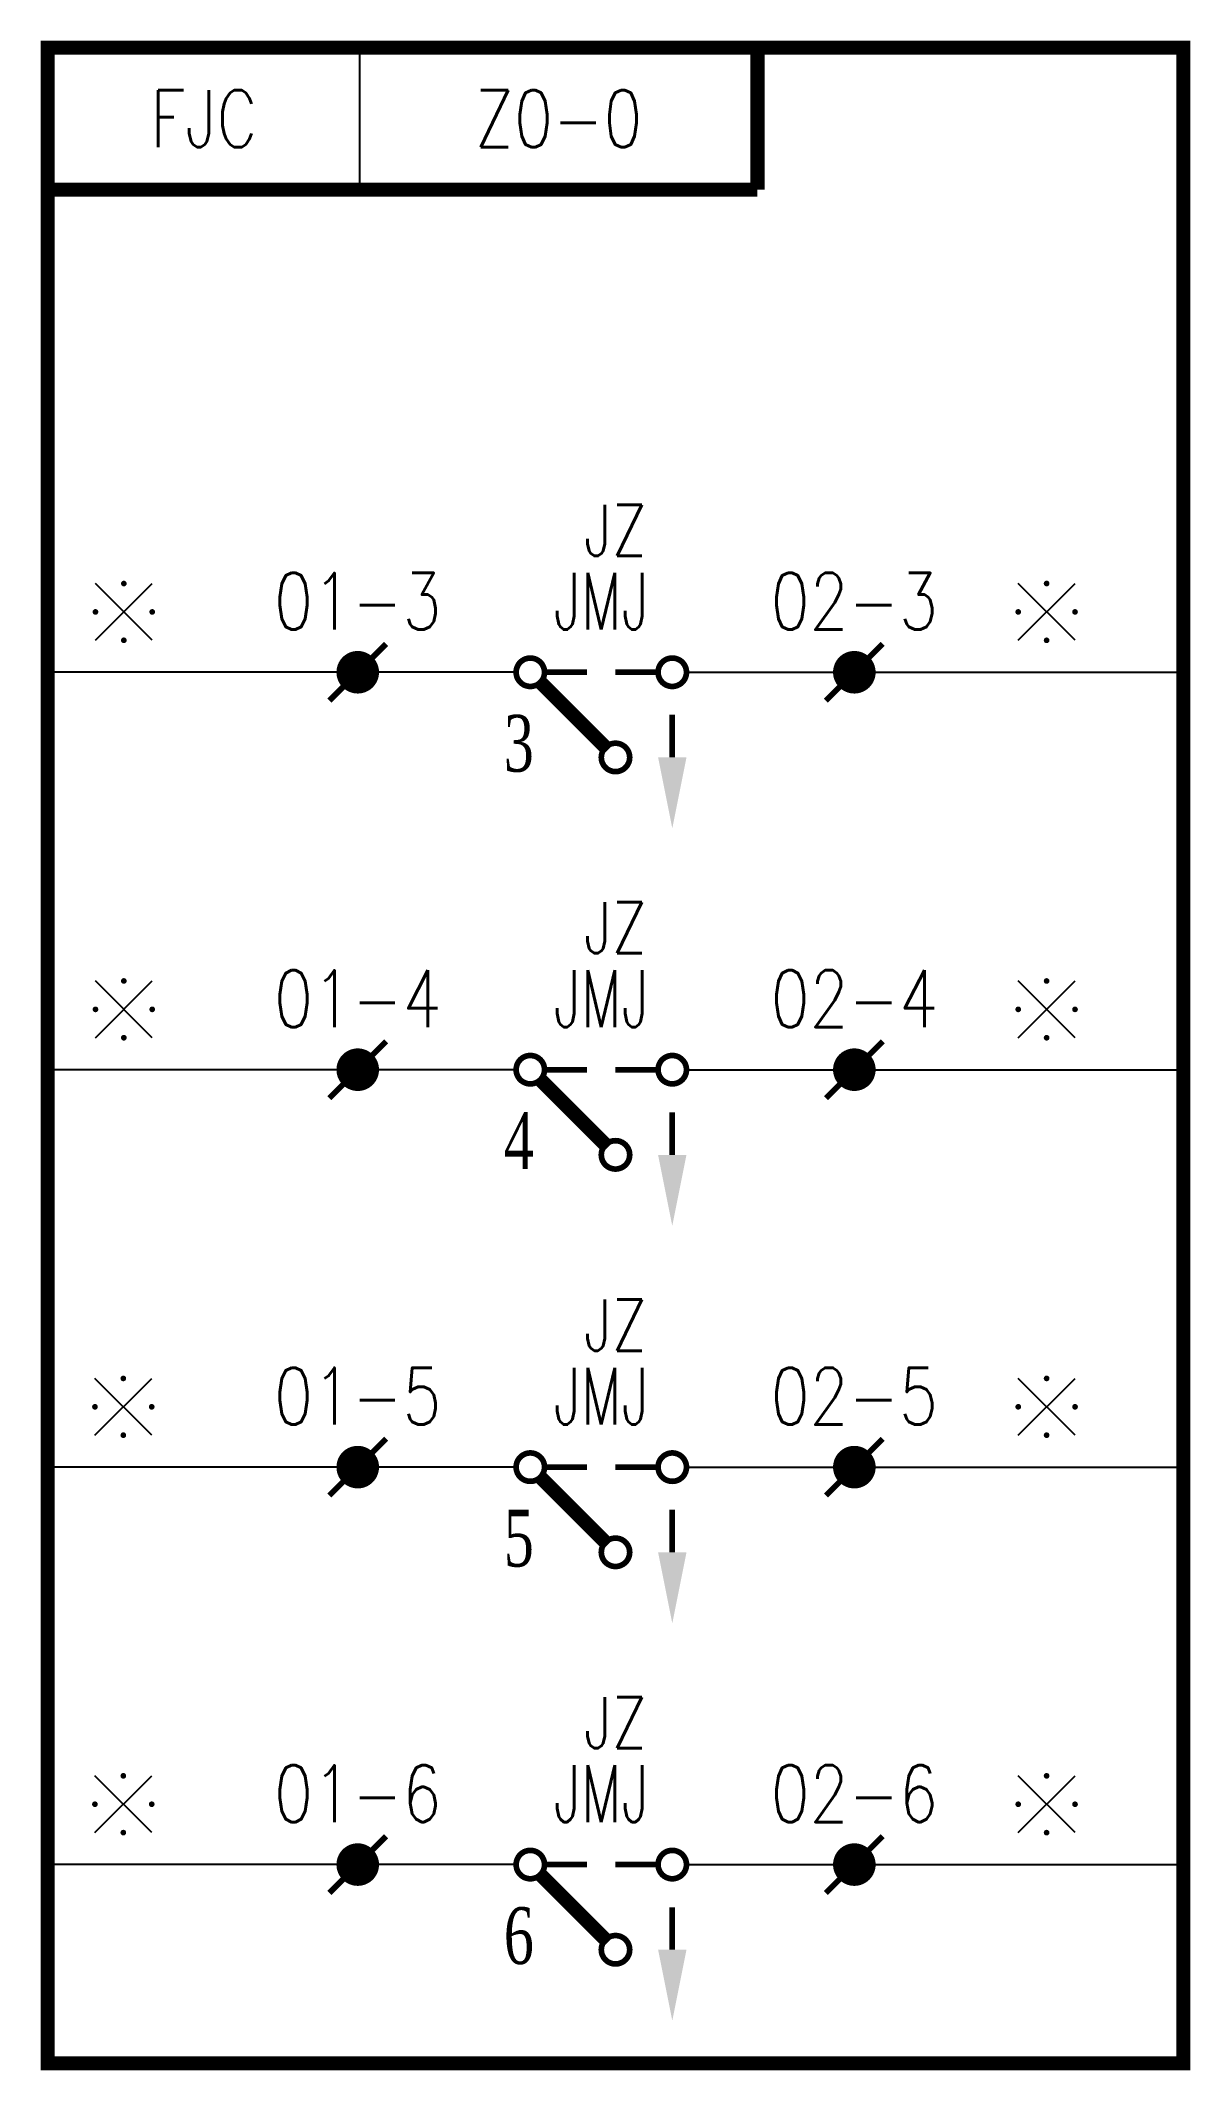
# Model space of a CAD drawing. Header units: millimetres. Extents: x -0.2 to 40.2, y -71.2 to 0.3.
import ezdxf
from ezdxf.enums import TextEntityAlignment as Align

# ---------------------------------------------------------------- set-up
doc = ezdxf.new("R2010")
doc.units = ezdxf.units.MM
doc.styles.add('CHINESE', font='TIMES.TTF', dxfattribs={"width": 0.7})
doc.styles.get("Standard").update_dxf_attribs({"font": 'txt.shx', "bigfont": 'hztxt.shx'})

# ---------------------------------------------------------------- blocks, each defined once
blk = doc.blocks.new('E9')
blk.add_line((-14, -5), (-14, 0))
at = {"const_width": 0.5}
for points in [[(-25, 0), (0, 0), (0, -5)], [(-25, 0), (-25, -5), (0, -5)]]:
    blk.add_lwpolyline(points, dxfattribs=at)
blk = doc.blocks.new('D4')
at = {"const_width": 0.2}
for points in [[(3, 3.5, -1), (3, 2.5, -1), (3, 3.5)], [(0, 0.5, -1), (0, -0.5, -1), (0, 0.5)], [(5, 0.5, -1), (5, -0.5, -1), (5, 0.5)]]:
    blk.add_lwpolyline(points, format="xyb", dxfattribs=at)
for points, const_width in [([(2.732, 2.732), (0.358, 0.358)], 0.5), ([(0.5, 0), (2, 0)], 0.2), ([(3, 0), (4.5, 0)], 0.2)]:
    blk.add_lwpolyline(points, dxfattribs=dict(const_width=const_width))
blk = doc.blocks.new('PZXLX')
at = {"const_width": 0.2}
blk.add_lwpolyline([(-5, -3), (-5, -1.5)], dxfattribs=at)
blk.add_solid([(-4.5, -3), (-5.5, -3), (-5, -5.5)])
at = {"rotation": 180}
blk.add_blockref('D4', (0, 0), dxfattribs=at)
at = {"style": 'CHINESE', "width": 0.7}
blk.add_attdef('NAME', text='', height=2, dxfattribs=at).set_placement((-2.5, 1.5), align=Align.CENTER)
blk.add_attdef('1', (0, -3.5), '', height=2, dxfattribs=at)
blk = doc.blocks.new('conti_2')
for points in [[(-1, -1), (1, 1)], [(1, -1), (-1, 1)]]:
    blk.add_lwpolyline(points)
for points in [[(0.05, 1, 0.1, 0.1, 1), (-0.05, 1, 0.1, 0.1, 1)], [(-0.95, 0, 0.1, 0.1, 1), (-1.05, 0, 0.1, 0.1, 1)], [(1.05, 0, 0.1, 0.1, 1), (0.95, 0, 0.1, 0.1, 1)], [(0.05, -1, 0.1, 0.1, 1), (-0.05, -1, 0.1, 0.1, 1)]]:
    blk.add_lwpolyline(points, format="xyseb", close=True)
at = {"width": 0.7}
blk.add_attdef('1', (1.451, -0.908), '', height=2, dxfattribs=at)

msp = doc.modelspace()

# ---------------------------------------------------------------- linework, layer by layer
at = {"color": 7}
for p, q in [((16.5, -22), (0, -22)), ((22.5, -22), (40, -22)), ((16.5, -36), (0, -36)), ((22.5, -36), (40, -36)), ((16.5, -50), (0, -50)), ((22.5, -50), (40, -50)), ((16.5, -64), (0, -64)), ((22.5, -64), (40, -64))]:
    msp.add_line(p, q, dxfattribs=at)
for points, const_width in [([(0, -71), (40, -71), (40, 0), (0, 0), (0, -71)], 0.5), ([(9.921, -51), (11.921, -49)], 0.2), ([(27.413, -51), (29.413, -49)], 0.2), ([(9.921, -65), (11.921, -63)], 0.2), ([(27.413, -65), (29.413, -63)], 0.2)]:
    msp.add_lwpolyline(points, dxfattribs=dict(at, const_width=const_width))
at = {"const_width": 0.2}
for points in [[(9.921, -23), (11.921, -21)], [(27.413, -23), (29.413, -21)], [(9.921, -37), (11.921, -35)], [(27.413, -37), (29.413, -35)]]:
    msp.add_lwpolyline(points, dxfattribs=at)
at = {"const_width": 0.75}
for points in [[(10.546, -22, 1), (11.296, -22, 1)], [(28.038, -22, 1), (28.788, -22, 1)], [(10.546, -36, 1), (11.296, -36, 1)], [(28.038, -36, 1), (28.788, -36, 1)]]:
    msp.add_lwpolyline(points, format="xyb", close=True, dxfattribs=at)
at = {"color": 7, "const_width": 0.75}
for points in [[(10.546, -50, 1), (11.296, -50, 1)], [(28.038, -50, 1), (28.788, -50, 1)], [(10.546, -64, 1), (11.296, -64, 1)], [(28.038, -64, 1), (28.788, -64, 1)]]:
    msp.add_lwpolyline(points, format="xyb", close=True, dxfattribs=at)

# ---------------------------------------------------------------- block references
at = {"color": 7}
msp.add_blockref('E9', (25, 0), dxfattribs=at)
ref = msp.add_blockref('PZXLX', (17, -22), dxfattribs=dict(at, xscale=-1))
ref.add_attrib('NAME', 'JMJ', dxfattribs={"height": 2, "width": 0.7}).set_placement((19.5, -20.5), align=Align.CENTER)
ref.add_attrib('1', '3', (16.067, -25.5), dxfattribs={"height": 2, "style": 'CHINESE', "width": 0.7})
at = {"color": 3}
for p in [(2.682, -19.875), (35.186, -19.875), (2.682, -33.875), (35.186, -33.875), (2.664, -47.875), (35.186, -47.875), (2.664, -61.875), (35.186, -61.875)]:
    msp.add_blockref('conti_2', p, dxfattribs=at)
at = {"color": 7}
ref = msp.add_blockref('PZXLX', (17, -36), dxfattribs=dict(at, xscale=-1))
ref.add_attrib('NAME', 'JMJ', dxfattribs={"height": 2, "width": 0.7}).set_placement((19.5, -34.5), align=Align.CENTER)
ref.add_attrib('1', '4', (16.067, -39.5), dxfattribs={"height": 2, "style": 'CHINESE', "width": 0.7})
ref = msp.add_blockref('PZXLX', (17, -50), dxfattribs=dict(at, xscale=-1))
ref.add_attrib('NAME', 'JMJ', dxfattribs={"height": 2, "width": 0.7}).set_placement((19.5, -48.5), align=Align.CENTER)
ref.add_attrib('1', '5', (16.067, -53.5), dxfattribs={"height": 2, "style": 'CHINESE', "width": 0.7})
ref = msp.add_blockref('PZXLX', (17, -64), dxfattribs=dict(at, xscale=-1))
ref.add_attrib('NAME', 'JMJ', dxfattribs={"height": 2, "width": 0.7}).set_placement((19.5, -62.5), align=Align.CENTER)
ref.add_attrib('1', '6', (16.067, -67.5), dxfattribs={"height": 2, "style": 'CHINESE', "width": 0.7})

# ---------------------------------------------------------------- texts
at = {"color": 7, "width": 0.8}
msp.add_text('FJC', height=2, dxfattribs=at).set_placement((5.5, -2.5), align=Align.MIDDLE)
at = {"color": 5, "width": 0.8}
msp.add_text('Z0-0', height=2, dxfattribs=at).set_placement((18, -2.5), align=Align.MIDDLE)
at = {"color": 3, "width": 0.8}
for p in [(20, -17), (20, -31), (20, -45), (20, -59)]:
    msp.add_text('JZ', height=1.8, dxfattribs=at).set_placement(p, align=Align.MIDDLE)
for s, p in [('01-3', (10.921, -20.5)), ('02-3', (28.413, -20.5)), ('01-4', (10.921, -34.5)), ('02-4', (28.413, -34.5)), ('01-5', (10.921, -48.5)), ('02-5', (28.413, -48.5)), ('01-6', (10.921, -62.5)), ('02-6', (28.413, -62.5))]:
    msp.add_text(s, height=2, dxfattribs=at).set_placement(p, align=Align.CENTER)

doc.saveas('drawing.dxf')
